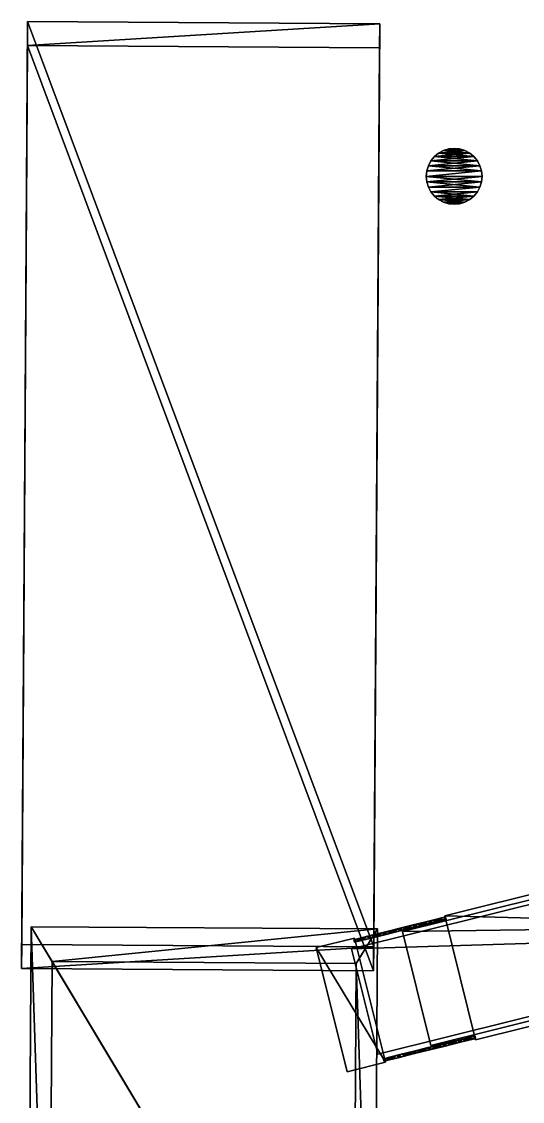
# Model space of a CAD drawing. Header units: millimetres. Extents: x -39 to 73, y -304 to 0.
# Drawn here: x 34.69 to 43.65, y -288.21 to -268.88 of the extents above; entities that cross this region are included whole.
import ezdxf

# ---------------------------------------------------------------- set-up
doc = ezdxf.new("R2010")
doc.units = ezdxf.units.MM
for name, color, linetype in [('CYLINDER15', 7, 'Continuous'), ('MESH301', 7, 'Continuous'), ('MESH302', 7, 'Continuous'), ('MESH527', 7, 'Continuous'), ('MESH545', 7, 'Continuous'), ('MESH546', 7, 'Continuous'), ('TUNNEL1109', 7, 'Continuous'), ('TUNNEL2121', 7, 'Continuous'), ('TUNNEL3133', 7, 'Continuous')]:
    doc.layers.add(name, color=color, linetype=linetype)

msp = doc.modelspace()

# ---------------------------------------------------------------- meshes
at = {"layer": 'CYLINDER15'}
mesh = msp.add_polyface(dxfattribs=at)
corners = [(42.525, -272.145, -0.748), (42.427, -272.155, -0.748), (42.33, -272.145, -0.748), (42.427, -272.155, 2.622), (42.427, -272.155, -0.748), (42.525, -272.145, -0.748), (42.33, -272.145, 2.622), (42.427, -272.155, -0.748), (42.427, -272.155, 2.622), (42.33, -272.145, -0.748), (42.236, -272.117, 2.622), (42.33, -272.145, -0.748), (42.33, -272.145, 2.622), (42.236, -272.117, -0.748), (42.149, -272.071, 2.622), (42.236, -272.117, -0.748), (42.236, -272.117, 2.622), (42.149, -272.071, -0.748), (42.074, -272.009, 2.622), (42.149, -272.071, -0.748), (42.149, -272.071, 2.622), (42.074, -272.009, -0.748), (42.011, -271.933, -0.748), (42.074, -272.009, -0.748), (42.074, -272.009, 2.622), (42.781, -272.009, -0.748), (42.074, -272.009, -0.748), (42.011, -271.933, -0.748), (42.705, -272.071, -0.748), (42.705, -272.071, 2.622), (42.705, -272.071, -0.748), (42.781, -272.009, -0.748), (42.619, -272.117, 2.622), (42.705, -272.071, -0.748), (42.705, -272.071, 2.622), (42.619, -272.117, -0.748), (42.525, -272.145, 2.622), (42.619, -272.117, -0.748), (42.619, -272.117, 2.622), (42.525, -272.145, -0.748), (42.525, -272.145, 2.622), (42.525, -272.145, 2.622), (42.33, -272.145, 2.622), (42.427, -272.155, 2.622), (42.619, -272.117, 2.622), (42.236, -272.117, 2.622), (42.705, -272.071, 2.622), (42.149, -272.071, 2.622), (42.781, -272.009, 2.622), (42.074, -272.009, 2.622), (42.843, -271.933, 2.622), (42.011, -271.933, 2.622), (42.889, -271.846, 2.622), (41.965, -271.846, 2.622), (42.918, -271.753, 2.622), (41.937, -271.753, 2.622), (42.927, -271.655, 2.622), (41.927, -271.655, 2.622), (42.918, -271.557, 2.622), (42.918, -271.557, 2.622), (42.927, -271.655, 2.622), (42.927, -271.655, -0.748), (42.927, -271.655, 2.622), (42.918, -271.753, -0.748), (42.927, -271.655, -0.748), (42.918, -271.753, 2.622), (42.918, -271.753, 2.622), (42.889, -271.846, -0.748), (42.918, -271.753, -0.748), (42.889, -271.846, 2.622), (42.889, -271.846, 2.622), (42.843, -271.933, -0.748), (42.889, -271.846, -0.748), (42.843, -271.933, 2.622), (42.843, -271.933, 2.622), (42.781, -272.009, -0.748), (42.843, -271.933, -0.748), (42.781, -272.009, 2.622), (42.781, -272.009, 2.622), (42.843, -271.933, -0.748), (42.889, -271.846, -0.748), (41.965, -271.846, -0.748), (41.965, -271.846, -0.748), (42.011, -271.933, -0.748), (42.011, -271.933, 2.622), (42.011, -271.933, 2.622), (41.965, -271.846, 2.622), (41.937, -271.753, -0.748), (41.965, -271.846, -0.748), (41.965, -271.846, 2.622), (41.937, -271.753, -0.748), (42.918, -271.753, -0.748), (41.927, -271.655, -0.748), (41.927, -271.655, -0.748), (41.937, -271.753, -0.748), (41.937, -271.753, 2.622), (41.937, -271.753, 2.622), (41.927, -271.655, 2.622), (41.937, -271.557, -0.748), (41.927, -271.655, -0.748), (41.927, -271.655, 2.622), (42.918, -271.557, -0.748), (41.937, -271.557, -0.748), (42.927, -271.655, -0.748), (42.918, -271.557, -0.748), (42.889, -271.464, 2.622), (42.918, -271.557, 2.622), (42.918, -271.557, -0.748), (42.889, -271.464, 2.622), (41.937, -271.557, 2.622), (41.965, -271.464, 2.622), (42.843, -271.377, 2.622), (42.843, -271.377, 2.622), (42.889, -271.464, 2.622), (42.889, -271.464, -0.748), (42.889, -271.464, -0.748), (41.965, -271.464, -0.748), (42.889, -271.464, -0.748), (41.965, -271.464, -0.748), (41.937, -271.557, -0.748), (41.937, -271.557, 2.622), (41.937, -271.557, 2.622), (41.965, -271.464, 2.622), (42.011, -271.377, -0.748), (41.965, -271.464, -0.748), (41.965, -271.464, 2.622), (42.011, -271.377, -0.748), (42.843, -271.377, -0.748), (42.074, -271.301, -0.748), (42.074, -271.301, -0.748), (42.011, -271.377, -0.748), (42.011, -271.377, 2.622), (42.011, -271.377, 2.622), (42.011, -271.377, 2.622), (42.781, -271.301, 2.622), (42.781, -271.301, 2.622), (42.843, -271.377, 2.622), (42.843, -271.377, -0.748), (42.843, -271.377, -0.748), (42.781, -271.301, -0.748), (42.781, -271.301, -0.748), (42.149, -271.239, -0.748), (42.149, -271.239, 2.622), (42.149, -271.239, -0.748), (42.074, -271.301, -0.748), (42.236, -271.193, 2.622), (42.149, -271.239, -0.748), (42.149, -271.239, 2.622), (42.236, -271.193, -0.748), (42.33, -271.165, 2.622), (42.236, -271.193, -0.748), (42.236, -271.193, 2.622), (42.33, -271.165, -0.748), (42.427, -271.155, 2.622), (42.33, -271.165, -0.748), (42.33, -271.165, 2.622), (42.427, -271.155, -0.748), (42.525, -271.165, 2.622), (42.427, -271.155, -0.748), (42.427, -271.155, 2.622), (42.525, -271.165, -0.748), (42.619, -271.193, 2.622), (42.525, -271.165, -0.748), (42.525, -271.165, 2.622), (42.619, -271.193, -0.748), (42.705, -271.239, 2.622), (42.619, -271.193, -0.748), (42.619, -271.193, 2.622), (42.705, -271.239, -0.748), (42.781, -271.301, 2.622), (42.705, -271.239, -0.748), (42.705, -271.239, 2.622), (42.781, -271.301, -0.748), (42.705, -271.239, -0.748), (42.236, -271.193, -0.748), (42.619, -271.193, -0.748), (42.33, -271.165, -0.748), (42.525, -271.165, -0.748), (42.427, -271.155, -0.748), (42.705, -271.239, 2.622), (42.074, -271.301, 2.622), (42.149, -271.239, 2.622), (42.619, -271.193, 2.622), (42.236, -271.193, 2.622), (42.525, -271.165, 2.622), (42.33, -271.165, 2.622), (42.427, -271.155, 2.622), (42.074, -271.301, 2.622), (42.074, -271.301, 2.622), (42.619, -272.117, -0.748), (42.236, -272.117, -0.748), (42.149, -272.071, -0.748)]
mesh.append_faces([[corners[k] for k in face] for face in [(0, 1, 2), (3, 4, 5), (6, 7, 8), (6, 9, 7), (10, 11, 12), (10, 13, 11), (14, 15, 16), (14, 17, 15), (18, 19, 20), (18, 21, 19), (22, 23, 24), (25, 26, 27), (25, 28, 26), (29, 30, 31), (32, 33, 34), (32, 35, 33), (36, 37, 38), (36, 39, 37), (3, 5, 40), (41, 42, 43), (44, 42, 41), (44, 45, 42), (46, 45, 44), (46, 47, 45), (48, 47, 46), (48, 49, 47), (50, 49, 48), (50, 51, 49), (52, 51, 50), (52, 53, 51), (54, 53, 52), (54, 55, 53), (56, 55, 54), (56, 57, 55), (56, 58, 57), (59, 60, 61), (62, 63, 64), (62, 65, 63), (66, 67, 68), (66, 69, 67), (70, 71, 72), (70, 73, 71), (74, 75, 76), (74, 77, 75), (29, 31, 78), (79, 25, 27), (80, 79, 27), (80, 27, 81), (82, 83, 84), (22, 24, 85), (82, 84, 86), (87, 88, 89), (80, 81, 90), (91, 80, 90), (91, 90, 92), (93, 94, 95), (87, 89, 96), (93, 95, 97), (98, 99, 100), (101, 92, 102), (103, 92, 101), (103, 91, 92), (59, 61, 104), (105, 106, 107), (58, 108, 109), (108, 110, 109), (108, 111, 110), (112, 113, 114), (105, 107, 115), (101, 116, 117), (101, 102, 116), (118, 119, 120), (98, 100, 121), (58, 109, 57), (118, 120, 122), (123, 124, 125), (117, 116, 126), (117, 126, 127), (127, 126, 128), (129, 130, 131), (123, 125, 132), (111, 133, 110), (111, 134, 133), (135, 136, 137), (112, 114, 138), (135, 137, 139), (127, 128, 140), (140, 128, 141), (142, 143, 144), (145, 146, 147), (145, 148, 146), (149, 150, 151), (149, 152, 150), (153, 154, 155), (153, 156, 154), (157, 158, 159), (157, 160, 158), (161, 162, 163), (161, 164, 162), (165, 166, 167), (165, 168, 166), (169, 170, 171), (169, 172, 170), (140, 141, 173), (173, 141, 174), (173, 174, 175), (175, 174, 176), (175, 176, 177), (177, 176, 178), (134, 179, 180), (179, 181, 180), (179, 182, 181), (182, 183, 181), (182, 184, 183), (184, 185, 183), (184, 186, 185), (142, 144, 187), (129, 131, 188), (134, 180, 133), (189, 0, 190), (0, 2, 190), (189, 190, 191), (28, 189, 191), (28, 191, 26)]])
at = {"layer": 'MESH301'}
mesh = msp.add_polyface(dxfattribs=at)
corners = [(40.662, -285.36, 3.234), (40.641, -285.365, 3.234), (40.63, -285.321, 3.234), (40.911, -285.298, 5.727), (40.641, -285.365, 3.234), (40.662, -285.36, 3.234), (40.893, -285.302, 5.756), (40.641, -285.365, 3.234), (40.911, -285.298, 5.727), (40.893, -285.302, 5.756), (40.63, -285.321, 3.234), (40.641, -285.365, 3.234), (40.882, -285.258, 5.756), (40.63, -285.321, 3.234), (40.893, -285.302, 5.756), (40.882, -285.258, 5.756), (40.9, -285.253, 5.727), (40.63, -285.321, 3.234), (40.9, -285.253, 5.808), (40.9, -285.253, 5.727), (40.882, -285.258, 5.756), (40.906, -285.252, 5.808), (40.9, -285.253, 5.727), (40.9, -285.253, 5.808), (40.906, -285.252, 5.808), (40.906, -285.252, 5.727), (40.9, -285.253, 5.727), (40.906, -285.252, 5.808), (40.925, -285.247, 5.756), (40.906, -285.252, 5.727), (40.925, -285.247, 5.756), (40.906, -285.252, 5.808), (40.936, -285.292, 5.756), (40.906, -285.252, 5.808), (40.917, -285.296, 5.808), (40.936, -285.292, 5.756), (40.917, -285.296, 5.808), (40.906, -285.252, 5.808), (40.9, -285.253, 5.808), (40.911, -285.298, 5.808), (40.9, -285.253, 5.808), (40.882, -285.258, 5.756), (40.911, -285.298, 5.808), (40.882, -285.258, 5.756), (40.893, -285.302, 5.756), (40.911, -285.298, 5.808), (40.911, -285.298, 5.808), (40.893, -285.302, 5.756), (40.911, -285.298, 5.727), (40.911, -285.298, 5.808), (40.911, -285.298, 5.727), (40.917, -285.296, 5.808), (40.917, -285.296, 5.808), (40.911, -285.298, 5.727), (40.917, -285.296, 5.727), (40.917, -285.296, 5.727), (40.911, -285.298, 5.727), (40.9, -285.253, 5.727), (40.9, -285.253, 5.727), (40.911, -285.298, 5.727), (40.662, -285.36, 3.234), (40.9, -285.253, 5.727), (40.662, -285.36, 3.234), (40.651, -285.315, 3.234), (40.651, -285.315, 3.234), (40.9, -285.253, 5.727), (40.651, -285.315, 3.234), (40.63, -285.321, 3.234), (40.917, -285.296, 5.727), (40.9, -285.253, 5.727), (40.906, -285.252, 5.727), (41.155, -285.19, 3.234), (40.917, -285.296, 5.727), (40.906, -285.252, 5.727), (41.166, -285.234, 3.234), (41.174, -285.185, 3.263), (41.166, -285.234, 3.234), (41.155, -285.19, 3.234), (41.185, -285.23, 3.263), (41.174, -285.185, 3.263), (40.925, -285.247, 5.756), (41.185, -285.23, 3.263), (40.925, -285.247, 5.756), (41.174, -285.185, 3.263), (40.906, -285.252, 5.727), (40.906, -285.252, 5.727), (41.174, -285.185, 3.263), (41.155, -285.19, 3.234), (41.174, -285.185, 3.263), (41.174, -285.185, 3.182), (41.155, -285.19, 3.234), (41.174, -285.185, 3.263), (41.179, -285.184, 3.182), (41.174, -285.185, 3.182), (41.179, -285.184, 3.263), (41.179, -285.184, 3.182), (41.174, -285.185, 3.263), (41.179, -285.184, 3.263), (41.198, -285.179, 3.234), (41.179, -285.184, 3.182), (41.447, -285.117, 5.727), (41.198, -285.179, 3.234), (41.179, -285.184, 3.263), (41.447, -285.117, 5.727), (41.209, -285.224, 3.234), (41.198, -285.179, 3.234), (41.447, -285.117, 5.727), (41.458, -285.162, 5.727), (41.209, -285.224, 3.234), (41.464, -285.16, 5.727), (41.458, -285.162, 5.727), (41.447, -285.117, 5.727), (41.464, -285.16, 5.808), (41.458, -285.162, 5.727), (41.464, -285.16, 5.727), (41.458, -285.162, 5.808), (41.458, -285.162, 5.727), (41.464, -285.16, 5.808), (41.458, -285.162, 5.808), (41.439, -285.166, 5.756), (41.458, -285.162, 5.727), (41.428, -285.122, 5.756), (41.439, -285.166, 5.756), (41.458, -285.162, 5.808), (41.428, -285.122, 5.756), (41.179, -285.184, 3.263), (41.439, -285.166, 5.756), (41.428, -285.122, 5.756), (41.447, -285.117, 5.727), (41.179, -285.184, 3.263), (41.447, -285.117, 5.808), (41.447, -285.117, 5.727), (41.428, -285.122, 5.756), (41.453, -285.116, 5.808), (41.447, -285.117, 5.727), (41.447, -285.117, 5.808), (41.453, -285.116, 5.808), (41.453, -285.116, 5.727), (41.447, -285.117, 5.727), (41.453, -285.116, 5.808), (41.471, -285.111, 5.756), (41.453, -285.116, 5.727), (41.471, -285.111, 5.756), (41.453, -285.116, 5.808), (41.482, -285.156, 5.756), (41.453, -285.116, 5.808), (41.464, -285.16, 5.808), (41.482, -285.156, 5.756), (41.464, -285.16, 5.808), (41.453, -285.116, 5.808), (41.447, -285.117, 5.808), (41.458, -285.162, 5.808), (41.447, -285.117, 5.808), (41.428, -285.122, 5.756), (41.458, -285.162, 5.808), (41.464, -285.16, 5.808), (41.464, -285.16, 5.727), (41.482, -285.156, 5.756), (41.482, -285.156, 5.756), (41.464, -285.16, 5.727), (41.731, -285.094, 3.263), (41.464, -285.16, 5.727), (41.713, -285.098, 3.234), (41.731, -285.094, 3.263), (41.702, -285.054, 3.234), (41.713, -285.098, 3.234), (41.464, -285.16, 5.727), (41.72, -285.049, 3.182), (41.713, -285.098, 3.234), (41.702, -285.054, 3.234), (41.72, -285.049, 3.182), (41.731, -285.094, 3.182), (41.713, -285.098, 3.234), (41.737, -285.092, 3.182), (41.731, -285.094, 3.182), (41.72, -285.049, 3.182), (41.731, -285.094, 3.263), (41.731, -285.094, 3.182), (41.737, -285.092, 3.182), (41.731, -285.094, 3.263), (41.713, -285.098, 3.234), (41.731, -285.094, 3.182), (41.72, -285.049, 3.263), (41.731, -285.094, 3.263), (41.713, -285.098, 3.234), (41.737, -285.092, 3.263), (41.72, -285.049, 3.263), (41.731, -285.094, 3.263), (41.726, -285.048, 3.263), (41.744, -285.043, 3.234), (41.737, -285.092, 3.263), (41.726, -285.048, 3.263), (41.755, -285.088, 3.234), (41.744, -285.043, 3.234), (41.755, -285.088, 3.234), (41.737, -285.092, 3.182), (41.993, -284.981, 5.727), (41.755, -285.088, 3.234), (41.744, -285.043, 3.234), (41.993, -284.981, 5.727), (42.004, -285.026, 5.727), (41.755, -285.088, 3.234), (42.01, -285.024, 5.727), (42.004, -285.026, 5.727), (41.993, -284.981, 5.727), (42.01, -285.024, 5.808), (42.004, -285.026, 5.727), (42.01, -285.024, 5.727), (42.004, -285.026, 5.808), (42.004, -285.026, 5.727), (42.01, -285.024, 5.808), (42.004, -285.026, 5.808), (41.986, -285.03, 5.756), (42.004, -285.026, 5.727), (41.975, -284.986, 5.756), (41.986, -285.03, 5.756), (42.004, -285.026, 5.808), (41.975, -284.986, 5.756), (41.726, -285.048, 3.263), (41.986, -285.03, 5.756), (41.975, -284.986, 5.756), (41.993, -284.981, 5.727), (41.726, -285.048, 3.263), (41.993, -284.981, 5.808), (41.993, -284.981, 5.727), (41.975, -284.986, 5.756), (41.999, -284.98, 5.808), (41.993, -284.981, 5.727), (41.993, -284.981, 5.808), (41.999, -284.98, 5.808), (41.999, -284.98, 5.727), (41.993, -284.981, 5.727), (41.999, -284.98, 5.808), (42.018, -284.975, 5.756), (41.999, -284.98, 5.727), (42.018, -284.975, 5.756), (41.999, -284.98, 5.808), (42.029, -285.02, 5.756), (41.999, -284.98, 5.808), (42.01, -285.024, 5.808), (42.029, -285.02, 5.756), (42.01, -285.024, 5.808), (41.999, -284.98, 5.808), (41.993, -284.981, 5.808), (42.004, -285.026, 5.808), (41.993, -284.981, 5.808), (41.975, -284.986, 5.756), (42.004, -285.026, 5.808), (42.01, -285.024, 5.808), (42.01, -285.024, 5.727), (42.029, -285.02, 5.756), (42.029, -285.02, 5.756), (42.01, -285.024, 5.727), (42.259, -284.962, 3.234), (42.248, -284.918, 3.234), (42.259, -284.962, 3.234), (42.01, -285.024, 5.727), (42.281, -284.957, 3.234), (42.259, -284.962, 3.234), (42.248, -284.918, 3.234), (42.029, -285.02, 5.756), (42.259, -284.962, 3.234), (42.281, -284.957, 3.234), (42.281, -284.957, 3.234), (42.018, -284.975, 5.756), (42.029, -285.02, 5.756), (42.27, -284.913, 3.234), (42.018, -284.975, 5.756), (42.281, -284.957, 3.234), (42.018, -284.975, 5.756), (42.27, -284.913, 3.234), (42.248, -284.918, 3.234), (42.27, -284.913, 3.234), (42.018, -284.975, 5.756), (42.248, -284.918, 3.234), (41.999, -284.98, 5.727), (42.248, -284.918, 3.234), (42.01, -285.024, 5.727), (41.999, -284.98, 5.727), (41.999, -284.98, 5.727), (41.993, -284.981, 5.727), (41.744, -285.043, 3.234), (41.726, -285.048, 3.263), (41.726, -285.048, 3.263), (41.744, -285.043, 3.234), (41.726, -285.048, 3.182), (41.744, -285.043, 3.234), (41.737, -285.092, 3.182), (41.726, -285.048, 3.182), (41.726, -285.048, 3.182), (41.72, -285.049, 3.263), (41.726, -285.048, 3.182), (41.72, -285.049, 3.182), (41.726, -285.048, 3.263), (41.726, -285.048, 3.182), (41.72, -285.049, 3.263), (41.72, -285.049, 3.263), (41.72, -285.049, 3.182), (41.702, -285.054, 3.234), (41.453, -285.116, 5.727), (41.72, -285.049, 3.263), (41.702, -285.054, 3.234), (41.471, -285.111, 5.756), (41.72, -285.049, 3.263), (41.453, -285.116, 5.727), (41.72, -285.049, 3.263), (41.471, -285.111, 5.756), (41.731, -285.094, 3.263), (41.731, -285.094, 3.263), (41.471, -285.111, 5.756), (41.482, -285.156, 5.756), (41.72, -285.049, 3.263), (41.713, -285.098, 3.234), (41.702, -285.054, 3.234), (41.702, -285.054, 3.234), (41.464, -285.16, 5.727), (41.453, -285.116, 5.727), (41.453, -285.116, 5.727), (41.737, -285.092, 3.263), (41.986, -285.03, 5.756), (41.737, -285.092, 3.263), (42.004, -285.026, 5.727), (42.004, -285.026, 5.727), (41.737, -285.092, 3.263), (41.755, -285.088, 3.234), (41.737, -285.092, 3.263), (41.737, -285.092, 3.182), (41.755, -285.088, 3.234), (41.731, -285.094, 3.263), (41.737, -285.092, 3.182), (41.737, -285.092, 3.263), (41.19, -285.228, 3.263), (41.19, -285.228, 3.263), (41.179, -285.184, 3.263), (41.174, -285.185, 3.263), (41.198, -285.179, 3.234), (41.19, -285.228, 3.263), (41.179, -285.184, 3.263), (41.198, -285.179, 3.234), (41.209, -285.224, 3.234), (41.19, -285.228, 3.263), (41.198, -285.179, 3.234), (41.209, -285.224, 3.234), (41.19, -285.228, 3.182), (41.19, -285.228, 3.263), (41.19, -285.228, 3.182), (41.209, -285.224, 3.234), (41.185, -285.23, 3.263), (41.19, -285.228, 3.182), (41.19, -285.228, 3.263), (41.185, -285.23, 3.263), (41.185, -285.23, 3.182), (41.19, -285.228, 3.182), (41.185, -285.23, 3.263), (41.166, -285.234, 3.234), (41.185, -285.23, 3.182), (40.917, -285.296, 5.727), (41.166, -285.234, 3.234), (41.185, -285.23, 3.263), (40.936, -285.292, 5.756), (40.917, -285.296, 5.727), (41.185, -285.23, 3.263), (40.917, -285.296, 5.808), (40.917, -285.296, 5.727), (40.936, -285.292, 5.756), (40.936, -285.292, 5.756), (41.174, -285.185, 3.182), (41.185, -285.23, 3.182), (41.166, -285.234, 3.234), (41.19, -285.228, 3.182), (41.185, -285.23, 3.182), (41.174, -285.185, 3.182), (41.179, -285.184, 3.182), (41.198, -285.179, 3.234), (41.19, -285.228, 3.182), (41.179, -285.184, 3.182), (41.155, -285.19, 3.234), (41.185, -285.23, 3.263), (41.458, -285.162, 5.727), (41.19, -285.228, 3.263), (41.209, -285.224, 3.234), (41.439, -285.166, 5.756), (41.19, -285.228, 3.263), (41.458, -285.162, 5.727)]
mesh.append_faces([[corners[k] for k in face] for face in [(0, 1, 2), (3, 4, 5), (6, 7, 8), (9, 10, 11), (12, 13, 14), (15, 16, 17), (18, 19, 20), (21, 22, 23), (24, 25, 26), (27, 28, 29), (30, 31, 32), (33, 34, 35), (36, 37, 38), (36, 38, 39), (40, 41, 42), (43, 44, 45), (46, 47, 48), (49, 50, 51), (52, 53, 54), (55, 56, 57), (58, 59, 60), (61, 62, 63), (0, 2, 64), (65, 66, 67), (68, 69, 70), (71, 72, 73), (71, 74, 72), (75, 76, 77), (75, 78, 76), (79, 80, 81), (82, 83, 84), (85, 86, 87), (88, 89, 90), (91, 92, 93), (94, 95, 96), (97, 98, 99), (100, 101, 102), (103, 104, 105), (106, 107, 108), (109, 110, 111), (112, 113, 114), (115, 116, 117), (118, 119, 120), (121, 122, 123), (124, 125, 126), (127, 128, 129), (130, 131, 132), (133, 134, 135), (136, 137, 138), (139, 140, 141), (142, 143, 144), (145, 146, 147), (148, 149, 150), (148, 150, 151), (152, 153, 154), (155, 156, 157), (158, 159, 160), (161, 162, 163), (164, 165, 166), (167, 168, 169), (170, 171, 172), (173, 174, 175), (176, 177, 178), (179, 180, 181), (182, 183, 184), (185, 186, 187), (185, 188, 186), (189, 190, 191), (189, 192, 190), (193, 194, 195), (196, 197, 198), (199, 200, 201), (202, 203, 204), (205, 206, 207), (208, 209, 210), (211, 212, 213), (214, 215, 216), (217, 218, 219), (220, 221, 222), (223, 224, 225), (226, 227, 228), (229, 230, 231), (232, 233, 234), (235, 236, 237), (238, 239, 240), (241, 242, 243), (241, 243, 244), (245, 246, 247), (248, 249, 250), (251, 252, 253), (254, 255, 256), (257, 258, 259), (260, 261, 262), (263, 264, 265), (266, 267, 268), (269, 270, 271), (257, 259, 272), (273, 274, 275), (276, 277, 278), (202, 204, 279), (280, 281, 282), (283, 284, 285), (286, 287, 288), (173, 175, 289), (290, 291, 292), (293, 294, 295), (296, 297, 298), (299, 300, 301), (302, 303, 304), (305, 306, 307), (308, 309, 310), (311, 312, 313), (314, 315, 316), (109, 111, 317), (219, 218, 318), (319, 320, 321), (322, 323, 324), (325, 326, 327), (328, 329, 330), (126, 125, 331), (332, 333, 334), (335, 336, 337), (338, 339, 340), (341, 342, 343), (344, 345, 346), (347, 348, 349), (350, 351, 352), (353, 354, 355), (356, 357, 358), (359, 360, 361), (362, 363, 364), (81, 80, 365), (366, 367, 368), (369, 370, 371), (369, 371, 372), (373, 374, 375), (366, 368, 376), (332, 334, 377), (378, 379, 380), (381, 382, 383)]])
at = {"layer": 'MESH302'}
mesh = msp.add_polyface(dxfattribs=at)
corners = [(42.559, -287.15, 5.756), (42.789, -287.093, 3.234), (42.811, -287.087, 3.234), (42.559, -287.15, 5.756), (42.54, -287.155, 5.727), (42.789, -287.093, 3.234), (42.54, -287.155, 5.808), (42.54, -287.155, 5.727), (42.559, -287.15, 5.756), (42.54, -287.155, 5.808), (42.534, -287.156, 5.727), (42.54, -287.155, 5.727), (42.534, -287.156, 5.808), (42.534, -287.156, 5.727), (42.54, -287.155, 5.808), (42.534, -287.156, 5.808), (42.516, -287.161, 5.756), (42.534, -287.156, 5.727), (42.505, -287.116, 5.756), (42.516, -287.161, 5.756), (42.534, -287.156, 5.808), (42.505, -287.116, 5.756), (42.256, -287.178, 3.263), (42.516, -287.161, 5.756), (42.505, -287.116, 5.756), (42.523, -287.112, 5.727), (42.256, -287.178, 3.263), (42.523, -287.112, 5.808), (42.523, -287.112, 5.727), (42.505, -287.116, 5.756), (42.529, -287.11, 5.808), (42.523, -287.112, 5.727), (42.523, -287.112, 5.808), (42.529, -287.11, 5.808), (42.529, -287.11, 5.727), (42.523, -287.112, 5.727), (42.529, -287.11, 5.808), (42.548, -287.106, 5.756), (42.529, -287.11, 5.727), (42.548, -287.106, 5.756), (42.529, -287.11, 5.808), (42.559, -287.15, 5.756), (42.529, -287.11, 5.808), (42.54, -287.155, 5.808), (42.559, -287.15, 5.756), (42.54, -287.155, 5.808), (42.529, -287.11, 5.808), (42.523, -287.112, 5.808), (42.534, -287.156, 5.808), (42.523, -287.112, 5.808), (42.505, -287.116, 5.756), (42.534, -287.156, 5.808), (42.811, -287.087, 3.234), (42.548, -287.106, 5.756), (42.559, -287.15, 5.756), (42.8, -287.043, 3.234), (42.548, -287.106, 5.756), (42.811, -287.087, 3.234), (42.548, -287.106, 5.756), (42.8, -287.043, 3.234), (42.778, -287.048, 3.234), (42.811, -287.087, 3.234), (42.778, -287.048, 3.234), (42.8, -287.043, 3.234), (42.789, -287.093, 3.234), (42.778, -287.048, 3.234), (42.789, -287.093, 3.234), (42.54, -287.155, 5.727), (42.529, -287.11, 5.727), (42.54, -287.155, 5.727), (42.523, -287.112, 5.727), (42.529, -287.11, 5.727), (42.54, -287.155, 5.727), (42.534, -287.156, 5.727), (42.523, -287.112, 5.727), (42.523, -287.112, 5.727), (42.534, -287.156, 5.727), (42.285, -287.218, 3.234), (42.534, -287.156, 5.727), (42.267, -287.223, 3.263), (42.285, -287.218, 3.234), (42.516, -287.161, 5.756), (42.267, -287.223, 3.263), (42.534, -287.156, 5.727), (42.516, -287.161, 5.756), (42.256, -287.178, 3.263), (42.267, -287.223, 3.263), (42.274, -287.174, 3.234), (42.267, -287.223, 3.263), (42.256, -287.178, 3.263), (42.285, -287.218, 3.234), (42.523, -287.112, 5.727), (42.285, -287.218, 3.234), (42.274, -287.174, 3.234), (42.274, -287.174, 3.234), (42.285, -287.218, 3.234), (42.267, -287.223, 3.182), (42.267, -287.223, 3.263), (42.267, -287.223, 3.182), (42.285, -287.218, 3.234), (42.261, -287.224, 3.263), (42.267, -287.223, 3.182), (42.267, -287.223, 3.263), (42.261, -287.224, 3.263), (42.261, -287.224, 3.182), (42.267, -287.223, 3.182), (42.261, -287.224, 3.263), (42.243, -287.229, 3.234), (42.261, -287.224, 3.182), (42.25, -287.18, 3.263), (42.261, -287.224, 3.263), (42.243, -287.229, 3.234), (42.25, -287.18, 3.263), (42.001, -287.242, 5.756), (42.261, -287.224, 3.263), (42.001, -287.242, 5.756), (42.25, -287.18, 3.263), (41.983, -287.246, 5.727), (41.983, -287.246, 5.727), (42.25, -287.18, 3.263), (42.232, -287.184, 3.234), (42.25, -287.18, 3.263), (42.243, -287.229, 3.234), (42.232, -287.184, 3.234), (42.232, -287.184, 3.234), (42.243, -287.229, 3.234), (41.994, -287.291, 5.727), (42.25, -287.18, 3.182), (42.243, -287.229, 3.234), (42.232, -287.184, 3.234), (42.25, -287.18, 3.182), (42.261, -287.224, 3.182), (42.243, -287.229, 3.234), (42.267, -287.223, 3.182), (42.261, -287.224, 3.182), (42.25, -287.18, 3.182), (42.256, -287.178, 3.182), (42.25, -287.18, 3.263), (42.256, -287.178, 3.182), (42.25, -287.18, 3.182), (42.256, -287.178, 3.263), (42.256, -287.178, 3.182), (42.25, -287.18, 3.263), (42.256, -287.178, 3.263), (42.274, -287.174, 3.234), (42.256, -287.178, 3.182), (42.523, -287.112, 5.727), (42.274, -287.174, 3.234), (42.256, -287.178, 3.263), (42.274, -287.174, 3.234), (42.267, -287.223, 3.182), (42.256, -287.178, 3.182), (42.267, -287.223, 3.263), (42.256, -287.178, 3.263), (42.25, -287.18, 3.263), (42.261, -287.224, 3.263), (42.25, -287.18, 3.263), (42.25, -287.18, 3.182), (42.232, -287.184, 3.234), (41.994, -287.291, 5.727), (42.243, -287.229, 3.234), (42.261, -287.224, 3.263), (42.012, -287.286, 5.756), (41.994, -287.291, 5.727), (42.261, -287.224, 3.263), (41.994, -287.291, 5.808), (41.994, -287.291, 5.727), (42.012, -287.286, 5.756), (41.994, -287.291, 5.808), (41.988, -287.292, 5.727), (41.994, -287.291, 5.727), (41.988, -287.292, 5.808), (41.988, -287.292, 5.727), (41.994, -287.291, 5.808), (41.988, -287.292, 5.808), (41.969, -287.297, 5.756), (41.988, -287.292, 5.727), (41.958, -287.252, 5.756), (41.969, -287.297, 5.756), (41.988, -287.292, 5.808), (41.958, -287.252, 5.756), (41.709, -287.314, 3.263), (41.969, -287.297, 5.756), (41.958, -287.252, 5.756), (41.977, -287.248, 5.727), (41.709, -287.314, 3.263), (41.977, -287.248, 5.808), (41.977, -287.248, 5.727), (41.958, -287.252, 5.756), (41.983, -287.246, 5.808), (41.977, -287.248, 5.727), (41.977, -287.248, 5.808), (41.983, -287.246, 5.808), (41.983, -287.246, 5.727), (41.977, -287.248, 5.727), (41.983, -287.246, 5.808), (42.001, -287.242, 5.756), (41.983, -287.246, 5.727), (42.001, -287.242, 5.756), (41.983, -287.246, 5.808), (42.012, -287.286, 5.756), (41.983, -287.246, 5.808), (41.994, -287.291, 5.808), (42.012, -287.286, 5.756), (41.994, -287.291, 5.808), (41.983, -287.246, 5.808), (41.977, -287.248, 5.808), (41.988, -287.292, 5.808), (41.977, -287.248, 5.808), (41.958, -287.252, 5.756), (41.988, -287.292, 5.808), (42.261, -287.224, 3.263), (42.001, -287.242, 5.756), (42.012, -287.286, 5.756), (41.994, -287.291, 5.727), (41.977, -287.248, 5.727), (41.983, -287.246, 5.727), (41.988, -287.292, 5.727), (41.977, -287.248, 5.727), (41.988, -287.292, 5.727), (41.739, -287.354, 3.234), (41.988, -287.292, 5.727), (41.72, -287.359, 3.263), (41.739, -287.354, 3.234), (41.969, -287.297, 5.756), (41.72, -287.359, 3.263), (41.988, -287.292, 5.727), (41.72, -287.359, 3.263), (41.728, -287.31, 3.234), (41.72, -287.359, 3.263), (41.709, -287.314, 3.263), (41.728, -287.31, 3.234), (41.739, -287.354, 3.234), (41.72, -287.359, 3.263), (41.977, -287.248, 5.727), (41.739, -287.354, 3.234), (41.728, -287.31, 3.234), (41.728, -287.31, 3.234), (41.739, -287.354, 3.234), (41.721, -287.359, 3.182), (41.72, -287.359, 3.263), (41.721, -287.359, 3.182), (41.739, -287.354, 3.234), (41.715, -287.36, 3.263), (41.721, -287.359, 3.182), (41.72, -287.359, 3.263), (41.715, -287.36, 3.263), (41.715, -287.36, 3.182), (41.721, -287.359, 3.182), (41.715, -287.36, 3.263), (41.696, -287.365, 3.234), (41.715, -287.36, 3.182), (41.447, -287.427, 5.727), (41.696, -287.365, 3.234), (41.715, -287.36, 3.263), (41.685, -287.32, 3.234), (41.696, -287.365, 3.234), (41.447, -287.427, 5.727), (41.704, -287.316, 3.182), (41.696, -287.365, 3.234), (41.685, -287.32, 3.234), (41.704, -287.316, 3.182), (41.715, -287.36, 3.182), (41.696, -287.365, 3.234), (41.721, -287.359, 3.182), (41.715, -287.36, 3.182), (41.704, -287.316, 3.182), (41.71, -287.314, 3.182), (41.704, -287.316, 3.263), (41.71, -287.314, 3.182), (41.704, -287.316, 3.182), (41.709, -287.314, 3.263), (41.71, -287.314, 3.182), (41.704, -287.316, 3.263), (41.709, -287.314, 3.263), (41.728, -287.31, 3.234), (41.71, -287.314, 3.182), (41.977, -287.248, 5.727), (41.728, -287.31, 3.234), (41.709, -287.314, 3.263), (41.71, -287.314, 3.182), (41.72, -287.359, 3.263), (41.709, -287.314, 3.263), (41.704, -287.316, 3.263), (41.715, -287.36, 3.263), (41.704, -287.316, 3.263), (41.715, -287.36, 3.263), (41.696, -287.365, 3.234), (41.704, -287.316, 3.263), (41.455, -287.378, 5.756), (41.715, -287.36, 3.263), (41.455, -287.378, 5.756), (41.704, -287.316, 3.263), (41.436, -287.382, 5.727), (41.436, -287.382, 5.727), (41.704, -287.316, 3.263), (41.685, -287.32, 3.234), (41.704, -287.316, 3.263), (41.704, -287.316, 3.182), (41.685, -287.32, 3.234), (41.704, -287.316, 3.263), (41.696, -287.365, 3.234), (41.685, -287.32, 3.234), (41.685, -287.32, 3.234), (41.447, -287.427, 5.727), (41.436, -287.382, 5.727), (41.447, -287.427, 5.727), (41.43, -287.384, 5.727), (41.436, -287.382, 5.727), (41.447, -287.427, 5.727), (41.441, -287.428, 5.727), (41.43, -287.384, 5.727), (41.447, -287.426, 5.808), (41.441, -287.428, 5.727), (41.447, -287.427, 5.727), (41.441, -287.428, 5.808), (41.441, -287.428, 5.727), (41.447, -287.426, 5.808), (41.441, -287.428, 5.808), (41.423, -287.433, 5.756), (41.441, -287.428, 5.727), (41.412, -287.388, 5.756), (41.423, -287.433, 5.756), (41.441, -287.428, 5.808), (41.412, -287.388, 5.756), (41.16, -287.451, 3.234), (41.423, -287.433, 5.756), (41.412, -287.388, 5.756), (41.43, -287.384, 5.727), (41.16, -287.451, 3.234), (41.43, -287.384, 5.808), (41.43, -287.384, 5.727), (41.412, -287.388, 5.756), (41.436, -287.382, 5.808), (41.43, -287.384, 5.727), (41.43, -287.384, 5.808), (41.436, -287.382, 5.808), (41.436, -287.382, 5.727), (41.43, -287.384, 5.727), (41.436, -287.382, 5.808), (41.455, -287.378, 5.756), (41.436, -287.382, 5.727), (41.455, -287.378, 5.756), (41.436, -287.382, 5.808), (41.466, -287.422, 5.756), (41.436, -287.382, 5.808), (41.447, -287.426, 5.808), (41.466, -287.422, 5.756), (41.447, -287.426, 5.808), (41.436, -287.382, 5.808), (41.43, -287.384, 5.808), (41.441, -287.428, 5.808), (41.43, -287.384, 5.808), (41.412, -287.388, 5.756), (41.441, -287.428, 5.808), (41.447, -287.426, 5.808), (41.447, -287.427, 5.727), (41.466, -287.422, 5.756), (41.466, -287.422, 5.756), (41.447, -287.427, 5.727), (41.715, -287.36, 3.263), (41.715, -287.36, 3.263), (41.455, -287.378, 5.756), (41.466, -287.422, 5.756), (41.43, -287.384, 5.727), (41.181, -287.446, 3.234), (41.16, -287.451, 3.234), (41.43, -287.384, 5.727), (41.192, -287.49, 3.234), (41.181, -287.446, 3.234), (41.441, -287.428, 5.727), (41.441, -287.428, 5.727), (41.171, -287.495, 3.234), (41.192, -287.49, 3.234), (41.423, -287.433, 5.756), (41.171, -287.495, 3.234), (41.441, -287.428, 5.727), (41.423, -287.433, 5.756), (41.16, -287.451, 3.234), (41.171, -287.495, 3.234), (41.192, -287.49, 3.234), (41.171, -287.495, 3.234), (41.16, -287.451, 3.234), (41.181, -287.446, 3.234), (42.232, -287.184, 3.234), (41.994, -287.291, 5.727), (41.983, -287.246, 5.727), (42.548, -287.106, 5.756), (42.778, -287.048, 3.234), (42.529, -287.11, 5.727)]
mesh.append_faces([[corners[k] for k in face] for face in [(0, 1, 2), (3, 4, 5), (6, 7, 8), (9, 10, 11), (12, 13, 14), (15, 16, 17), (18, 19, 20), (21, 22, 23), (24, 25, 26), (27, 28, 29), (30, 31, 32), (33, 34, 35), (36, 37, 38), (39, 40, 41), (42, 43, 44), (45, 46, 47), (45, 47, 48), (49, 50, 51), (52, 53, 54), (55, 56, 57), (58, 59, 60), (61, 62, 63), (61, 64, 62), (65, 66, 67), (65, 67, 68), (69, 70, 71), (72, 73, 74), (75, 76, 77), (78, 79, 80), (81, 82, 83), (84, 85, 86), (87, 88, 89), (87, 90, 88), (91, 92, 93), (94, 95, 96), (97, 98, 99), (100, 101, 102), (103, 104, 105), (106, 107, 108), (109, 110, 111), (112, 113, 114), (115, 116, 117), (118, 119, 120), (121, 122, 123), (124, 125, 126), (127, 128, 129), (130, 131, 132), (133, 134, 135), (133, 135, 136), (137, 138, 139), (140, 141, 142), (143, 144, 145), (146, 147, 148), (149, 150, 151), (152, 153, 154), (152, 154, 155), (156, 157, 158), (159, 160, 161), (162, 163, 164), (165, 166, 167), (168, 169, 170), (171, 172, 173), (174, 175, 176), (177, 178, 179), (180, 181, 182), (183, 184, 185), (186, 187, 188), (189, 190, 191), (192, 193, 194), (195, 196, 197), (198, 199, 200), (201, 202, 203), (204, 205, 206), (204, 206, 207), (208, 209, 210), (211, 212, 213), (214, 215, 216), (214, 217, 215), (218, 219, 220), (221, 222, 223), (224, 225, 226), (182, 181, 227), (228, 229, 230), (231, 232, 233), (234, 235, 236), (237, 238, 239), (240, 241, 242), (243, 244, 245), (246, 247, 248), (249, 250, 251), (252, 253, 254), (255, 256, 257), (258, 259, 260), (261, 262, 263), (264, 265, 266), (264, 266, 267), (268, 269, 270), (271, 272, 273), (274, 275, 276), (277, 278, 279), (237, 239, 280), (281, 282, 283), (281, 283, 284), (285, 286, 287), (288, 289, 290), (291, 292, 293), (294, 295, 296), (297, 298, 299), (300, 301, 302), (303, 304, 305), (306, 307, 308), (309, 310, 311), (312, 313, 314), (315, 316, 317), (318, 319, 320), (321, 322, 323), (324, 325, 326), (327, 328, 329), (330, 331, 332), (333, 334, 335), (336, 337, 338), (339, 340, 341), (342, 343, 344), (345, 346, 347), (348, 349, 350), (348, 350, 351), (352, 353, 354), (355, 356, 357), (358, 359, 360), (361, 362, 363), (364, 365, 366), (367, 368, 369), (367, 370, 368), (371, 372, 373), (374, 375, 376), (377, 378, 379), (380, 381, 382), (380, 382, 383), (384, 385, 386), (387, 388, 389)]])
at = {"layer": 'MESH527'}
mesh = msp.add_polyface(dxfattribs=at)
corners = [(50.829, -285.118, 3.196), (42.811, -287.113, 3.196), (42.258, -284.89, 3.196), (42.811, -287.113, 5.653), (42.811, -287.113, 3.196), (50.829, -285.118, 3.196), (42.258, -284.89, 3.196), (42.811, -287.113, 3.196), (42.811, -287.113, 5.653), (42.258, -284.89, 5.653), (50.829, -285.118, 5.653), (42.258, -284.89, 5.653), (42.811, -287.113, 5.653), (50.276, -282.895, 5.653), (50.276, -282.895, 5.653), (42.258, -284.89, 3.196), (42.258, -284.89, 5.653), (50.276, -282.895, 3.196), (50.276, -282.895, 3.196), (50.829, -285.118, 5.653)]
mesh.append_faces([[corners[k] for k in face] for face in [(0, 1, 2), (3, 4, 5), (6, 7, 8), (6, 8, 9), (10, 11, 12), (10, 13, 11), (14, 15, 16), (14, 17, 15), (0, 2, 18), (3, 5, 19)]])
at = {"layer": 'MESH545'}
mesh = msp.add_polyface(dxfattribs=at)
corners = [(41.092, -269.355, 5.962), (34.792, -269.315, 5.962), (40.986, -285.875, 4.341), (41.092, -269.355, 5.962), (41.094, -268.925, 1.583), (34.792, -269.315, 5.962), (41.094, -268.925, 1.583), (41.092, -269.355, 5.962), (40.989, -285.446, -0.038), (41.092, -269.355, 5.962), (40.986, -285.875, 4.341), (40.989, -285.446, -0.038), (34.686, -285.835, 4.341), (40.989, -285.446, -0.038), (40.986, -285.875, 4.341), (34.689, -285.405, -0.038), (34.792, -269.315, 5.962), (34.689, -285.405, -0.038), (34.686, -285.835, 4.341), (34.794, -268.885, 1.583), (40.989, -285.446, -0.038), (34.689, -285.405, -0.038), (34.794, -268.885, 1.583), (41.094, -268.925, 1.583), (40.989, -285.446, -0.038), (34.794, -268.885, 1.583), (34.792, -269.315, 5.962), (41.094, -268.925, 1.583), (34.794, -268.885, 1.583), (40.986, -285.875, 4.341), (34.792, -269.315, 5.962), (34.686, -285.835, 4.341)]
mesh.append_faces([[corners[k] for k in face] for face in [(0, 1, 2), (3, 4, 5), (6, 7, 8), (9, 10, 11), (12, 13, 14), (12, 15, 13), (16, 17, 18), (19, 17, 16), (20, 21, 22), (23, 24, 25), (26, 27, 28), (29, 30, 31)]])
at = {"layer": 'MESH546'}
mesh = msp.add_polyface(dxfattribs=at)
corners = [(35.23, -285.712, 7.989), (35.172, -294.669, 7.989), (35.23, -285.712, 8.43), (35.23, -285.712, 7.989), (34.856, -285.088, 7.989), (35.172, -294.669, 7.989), (41.056, -285.128, 7.989), (41.056, -285.128, 7.989), (41.056, -285.128, 0.089), (34.856, -285.088, 7.989), (41.056, -285.128, 7.989), (40.99, -295.328, 7.989), (41.056, -285.128, 0.089), (40.674, -285.747, 7.989), (40.99, -295.328, 7.989), (35.23, -285.712, 8.43), (40.674, -285.747, 7.989), (35.23, -285.712, 7.989), (40.674, -285.747, 8.43), (40.674, -285.747, 8.43), (40.617, -294.704, 8.43), (40.674, -285.747, 7.989), (40.674, -285.747, 8.43), (35.23, -285.712, 8.43), (40.617, -294.704, 8.43), (35.172, -294.669, 8.43), (35.172, -294.669, 8.43), (35.172, -294.669, 8.43), (35.172, -294.669, 7.989), (40.617, -294.704, 8.43), (40.617, -294.704, 7.989), (40.617, -294.704, 7.989), (40.617, -294.704, 7.989), (34.791, -295.288, 7.989), (34.856, -285.088, 7.989), (34.791, -295.288, 0.089), (34.791, -295.288, 7.989), (34.856, -285.088, 0.089), (40.99, -295.328, 0.089), (34.791, -295.288, 0.089), (34.856, -285.088, 0.089), (40.99, -295.328, 7.989), (34.791, -295.288, 0.089), (40.99, -295.328, 0.089), (34.791, -295.288, 7.989), (40.99, -295.328, 0.089), (41.056, -285.128, 0.089), (34.856, -285.088, 0.089)]
mesh.append_faces([[corners[k] for k in face] for face in [(0, 1, 2), (3, 4, 5), (6, 4, 3), (7, 8, 9), (10, 11, 12), (6, 13, 14), (6, 3, 13), (15, 16, 17), (18, 16, 15), (19, 20, 21), (22, 23, 24), (24, 23, 25), (2, 1, 26), (27, 28, 29), (29, 28, 30), (14, 31, 5), (14, 13, 31), (21, 20, 32), (14, 5, 33), (5, 4, 33), (34, 35, 36), (37, 35, 34), (38, 39, 40), (41, 42, 43), (44, 42, 41), (12, 11, 45), (46, 38, 40), (9, 8, 47)]])
at = {"layer": 'TUNNEL1109'}
mesh = msp.add_polyface(dxfattribs=at)
corners = [(40.646, -285.29, 5.682), (41.199, -287.515, 5.682), (41.199, -287.515, 3.182), (41.199, -287.515, 5.682), (40.646, -285.29, 5.682), (39.96, -285.461, 5.682), (40.646, -285.29, 5.682), (39.96, -285.461, 3.182), (39.96, -285.461, 5.682), (40.646, -285.29, 3.182), (40.646, -285.29, 3.182), (41.199, -287.515, 3.182), (39.96, -285.461, 3.182), (40.646, -285.29, 3.182), (40.513, -287.685, 3.182), (40.513, -287.685, 5.682), (40.513, -287.685, 3.182), (41.199, -287.515, 3.182), (39.96, -285.461, 3.182), (40.513, -287.685, 3.182), (40.513, -287.685, 5.682), (39.96, -285.461, 5.682), (40.513, -287.685, 5.682), (41.199, -287.515, 5.682)]
mesh.append_faces([[corners[k] for k in face] for face in [(0, 1, 2), (3, 4, 5), (6, 7, 8), (6, 9, 7), (0, 2, 10), (11, 12, 13), (11, 14, 12), (15, 16, 17), (18, 19, 20), (18, 20, 21), (3, 5, 22), (15, 17, 23)]])
at = {"layer": 'TUNNEL2121'}
mesh = msp.add_polyface(dxfattribs=at)
corners = [(49.763, -285.203, 5.522), (40.592, -285.485, 5.522), (41.06, -287.368, 5.522), (49.294, -283.32, 5.522), (49.294, -283.32, 5.522), (40.592, -285.485, 3.335), (40.592, -285.485, 5.522), (49.294, -283.32, 3.335), (49.763, -285.203, 3.335), (40.592, -285.485, 3.335), (49.294, -283.32, 3.335), (41.06, -287.368, 3.335), (41.06, -287.368, 5.522), (41.06, -287.368, 3.335), (49.763, -285.203, 3.335), (49.763, -285.203, 5.522)]
mesh.append_faces([[corners[k] for k in face] for face in [(0, 1, 2), (0, 3, 1), (4, 5, 6), (4, 7, 5), (8, 9, 10), (8, 11, 9), (12, 13, 14), (12, 14, 15)]])
at = {"layer": 'TUNNEL3133'}
mesh = msp.add_polyface(dxfattribs=at)
corners = [(50.711, -285.05, 5.579), (41.501, -285.176, 5.579), (42.008, -287.215, 5.579), (50.203, -283.011, 5.579), (50.203, -283.011, 5.579), (41.501, -285.176, 3.26), (41.501, -285.176, 5.579), (50.203, -283.011, 3.26), (50.711, -285.05, 3.26), (41.501, -285.176, 3.26), (50.203, -283.011, 3.26), (42.008, -287.215, 3.26), (42.008, -287.215, 5.579), (42.008, -287.215, 3.26), (50.711, -285.05, 3.26), (41.501, -285.176, 3.26), (42.008, -287.215, 3.26), (42.008, -287.215, 5.579), (41.501, -285.176, 5.579), (50.711, -285.05, 5.579)]
mesh.append_faces([[corners[k] for k in face] for face in [(0, 1, 2), (0, 3, 1), (4, 5, 6), (4, 7, 5), (8, 9, 10), (8, 11, 9), (12, 13, 14), (15, 16, 17), (15, 17, 18), (12, 14, 19)]])

doc.saveas('drawing.dxf')
